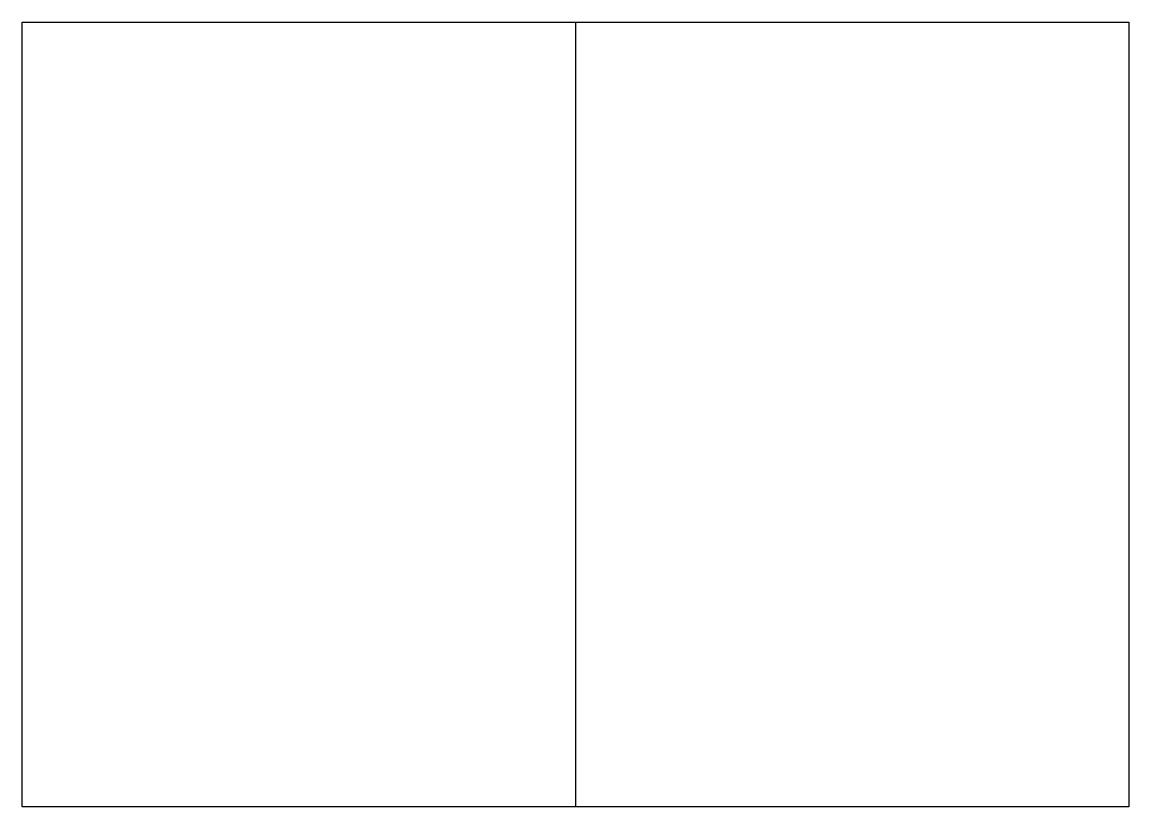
# Model space of a CAD drawing. Header units: millimetres. Extents: x 0 to 296, y 0 to 210.
import ezdxf

# ---------------------------------------------------------------- set-up
doc = ezdxf.new("R2010")
doc.units = ezdxf.units.MM
doc.layers.add('CREASE', color=5, linetype='CONTINUOUS')
doc.layers.add('CUT', color=1, linetype='CONTINUOUS')

msp = doc.modelspace()

# ---------------------------------------------------------------- linework, layer by layer
at = {"layer": 'CREASE'}
msp.add_line((148, 210), (148, 0), dxfattribs=at)
at = {"layer": 'CUT'}
for p, q in [((0, 210), (148, 210)), ((0, 0), (0, 210)), ((148, 210), (296, 210)), ((296, 210), (296, 0)), ((148, 0), (0, 0)), ((296, 0), (148, 0))]:
    msp.add_line(p, q, dxfattribs=at)

doc.saveas('drawing.dxf')
